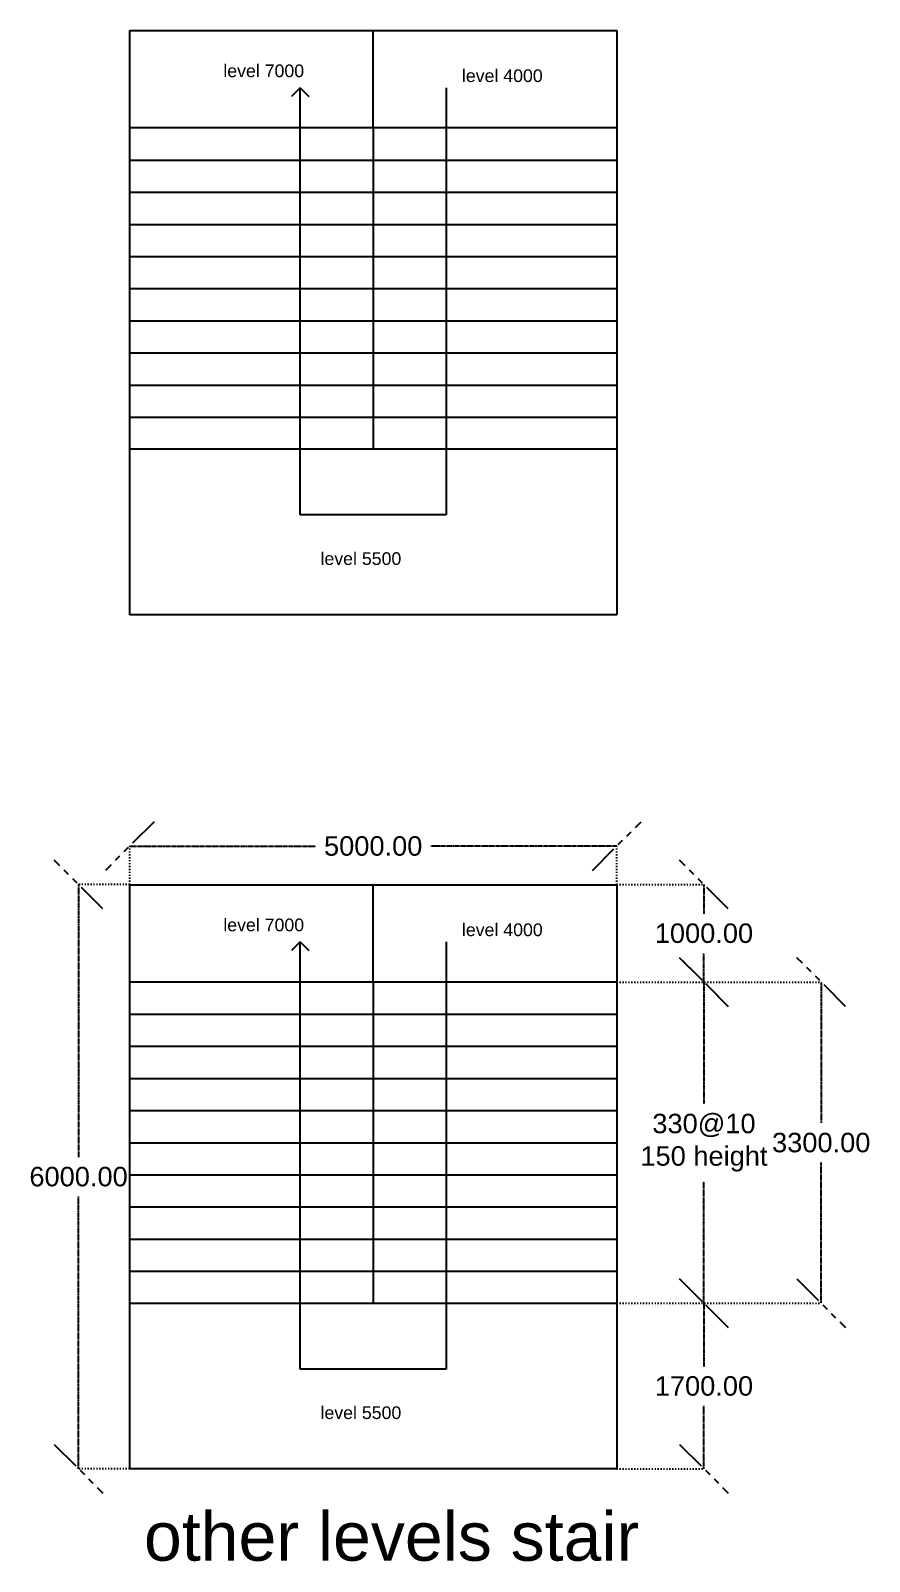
# Model space of a CAD drawing. Header units: inches. Extents: x 365522 to 1858437, y 226114 to 361132.
# Drawn here: x 1524287 to 1532898, y 227698 to 243421 of the extents above; entities that cross this region are included whole.
import ezdxf

# ---------------------------------------------------------------- set-up
doc = ezdxf.new("R2010")
doc.units = ezdxf.units.IN
doc.header["$MEASUREMENT"] = 0
doc.linetypes.add('ACAD_ISO03W100', pattern=[30, 12, -18])
doc.linetypes.add('PHANTOM2', pattern=[1.25, 0.625, -0.125, 0.125, -0.125, 0.125, -0.125])
for name, color, linetype in [('dimensions', 1, 'PHANTOM2'), ('door and stairs', 3, 'Continuous'), ('text', 3, 'Continuous')]:
    doc.layers.add(name, color=color, linetype=linetype)
doc.styles.get("Standard").update_dxf_attribs({"font": 'arial.ttf'})
doc.dimstyles.new('Dim_1', dxfattribs={"dimtxt": 500, "dimasz": 500, "dimexe": 0.0625, "dimexo": 0.0625, "dimgap": 100, "dimtad": 0, "dimtih": 1, "dimtoh": 1, "dimzin": 0, "dimdsep": 46, "dimtxsty": 'Standard', "dimblk": 'OBLIQUE', "dimcen": 0.09, "dimclrd": 256, "dimclre": 256, "dimclrt": 256, "dimadec": 0, "dimazin": 0, "dimtfac": 1, "dimtofl": 0, "dimtmove": 0, "dimatfit": 3, "dimfxl": 1, "dimtfillclr": 256, "dimtolj": 1, "dimtzin": 0, "dimlwe": -1, "dimarcsym": 0})

# ---------------------------------------------------------------- blocks, each defined once
blk = doc.blocks.new('_Oblique')
at = {"color": 0, "linetype": 'ByBlock', "lineweight": -2}
blk.add_line((-0.5, -0.5), (0.5, 0.5), dxfattribs=at)
blk = doc.blocks.new('*D243')
at = {"layer": 'Defpoints', "color": 0, "transparency": 16777216}
for p in [(1530304, 233649), (1530304, 230349), (1532404, 230349)]:
    blk.add_point(p, dxfattribs=at)
at = {"layer": 'dimensions', "linetype": 'ACAD_ISO03W100', "transparency": 16777216}
for p, q in [((1530304, 233649), (1532404, 233649)), ((1530304, 230349), (1532404, 230349))]:
    blk.add_line(p, q, dxfattribs=at)
at = {"layer": 'dimensions', "lineweight": -2, "transparency": 16777216}
for p, q in [((1532404, 233649), (1532404, 232201)), ((1532404, 230349), (1532404, 231796))]:
    blk.add_line(p, q, dxfattribs=at)
at = {"layer": 'dimensions', "lineweight": -2, "transparency": 16777216, "xscale": 500, "yscale": 500, "zscale": 500}
for p, rotation in [((1532404, 233649), 90), ((1532404, 230349), 270)]:
    blk.add_blockref('_Oblique', p, dxfattribs=dict(at, rotation=rotation))
at = {"layer": 'dimensions', "transparency": 16777216, "insert": (1532404, 231999), "char_height": 200, "attachment_point": 5}
blk.add_mtext('\\A1;3300.00', dxfattribs=at)
blk = doc.blocks.new('*D244')
at = {"layer": 'Defpoints', "color": 0, "transparency": 16777216}
for p in [(1530304, 233649), (1530304, 230349), (1531200, 230349)]:
    blk.add_point(p, dxfattribs=at)
at = {"layer": 'dimensions', "linetype": 'ACAD_ISO03W100', "transparency": 16777216}
for p, q in [((1530304, 233649), (1531200, 233649)), ((1530304, 230349), (1531200, 230349))]:
    blk.add_line(p, q, dxfattribs=at)
at = {"layer": 'dimensions', "lineweight": -2, "transparency": 16777216}
for p, q in [((1531200, 233649), (1531200, 232397)), ((1531200, 230349), (1531200, 231600))]:
    blk.add_line(p, q, dxfattribs=at)
at = {"layer": 'dimensions', "lineweight": -2, "transparency": 16777216, "xscale": 500, "yscale": 500, "zscale": 500}
for p, rotation in [((1531200, 233649), 90), ((1531200, 230349), 270)]:
    blk.add_blockref('_Oblique', p, dxfattribs=dict(at, rotation=rotation))
at = {"layer": 'dimensions', "transparency": 16777216, "insert": (1531200, 231999), "char_height": 200, "attachment_point": 5}
blk.add_mtext('\\A1;330@10^J150 height', dxfattribs=at)
blk = doc.blocks.new('*D247')
at = {"layer": 'Defpoints', "color": 0, "transparency": 16777216}
for p in [(1530304, 234649), (1530304, 233649), (1531200, 233649)]:
    blk.add_point(p, dxfattribs=at)
at = {"layer": 'dimensions', "linetype": 'ACAD_ISO03W100', "transparency": 16777216}
for p, q in [((1530304, 234649), (1531200, 234649)), ((1530304, 233649), (1531200, 233649))]:
    blk.add_line(p, q, dxfattribs=at)
at = {"layer": 'dimensions', "lineweight": -2, "transparency": 16777216}
for p, q in [((1531200, 234649), (1531200, 234351)), ((1531200, 233649), (1531200, 233946))]:
    blk.add_line(p, q, dxfattribs=at)
at = {"layer": 'dimensions', "lineweight": -2, "transparency": 16777216, "xscale": 500, "yscale": 500, "zscale": 500}
for p, rotation in [((1531200, 234649), 90), ((1531200, 233649), 270)]:
    blk.add_blockref('_Oblique', p, dxfattribs=dict(at, rotation=rotation))
at = {"layer": 'dimensions', "transparency": 16777216, "insert": (1531200, 234149), "char_height": 200, "attachment_point": 5}
blk.add_mtext('\\A1;1000.00', dxfattribs=at)
blk = doc.blocks.new('*D248')
at = {"layer": 'Defpoints', "color": 0, "transparency": 16777216}
for p in [(1530304, 230349), (1530304, 228649), (1531200, 228649)]:
    blk.add_point(p, dxfattribs=at)
at = {"layer": 'dimensions', "linetype": 'ACAD_ISO03W100', "transparency": 16777216}
for p, q in [((1530304, 230349), (1531200, 230349)), ((1530304, 228649), (1531200, 228649))]:
    blk.add_line(p, q, dxfattribs=at)
at = {"layer": 'dimensions', "lineweight": -2, "transparency": 16777216}
for p, q in [((1531200, 230349), (1531200, 229701)), ((1531200, 228649), (1531200, 229296))]:
    blk.add_line(p, q, dxfattribs=at)
at = {"layer": 'dimensions', "lineweight": -2, "transparency": 16777216, "xscale": 500, "yscale": 500, "zscale": 500}
for p, rotation in [((1531200, 230349), 90), ((1531200, 228649), 270)]:
    blk.add_blockref('_Oblique', p, dxfattribs=dict(at, rotation=rotation))
at = {"layer": 'dimensions', "transparency": 16777216, "insert": (1531200, 229499), "char_height": 200, "attachment_point": 5}
blk.add_mtext('\\A1;1700.00', dxfattribs=at)
blk = doc.blocks.new('*D251')
at = {"layer": 'Defpoints', "color": 0, "transparency": 16777216}
for p in [(1525304, 234649), (1524779, 228649), (1525304, 228649)]:
    blk.add_point(p, dxfattribs=at)
at = {"layer": 'dimensions', "linetype": 'ACAD_ISO03W100', "transparency": 16777216}
for p, q in [((1525304, 234649), (1524779, 234649)), ((1525304, 228649), (1524779, 228649))]:
    blk.add_line(p, q, dxfattribs=at)
at = {"layer": 'dimensions', "lineweight": -2, "transparency": 16777216}
for p, q in [((1524779, 234649), (1524779, 231851)), ((1524779, 228649), (1524779, 231446))]:
    blk.add_line(p, q, dxfattribs=at)
at = {"layer": 'dimensions', "lineweight": -2, "transparency": 16777216, "xscale": 500, "yscale": 500, "zscale": 500}
for p, rotation in [((1524779, 234649), 90), ((1524779, 228649), 270)]:
    blk.add_blockref('_Oblique', p, dxfattribs=dict(at, rotation=rotation))
at = {"layer": 'dimensions', "transparency": 16777216, "insert": (1524779, 231649), "char_height": 200, "attachment_point": 5}
blk.add_mtext('\\A1;6000.00', dxfattribs=at)
blk = doc.blocks.new('*D252')
at = {"layer": 'Defpoints', "color": 0, "transparency": 16777216}
for p in [(1530304, 235045), (1525304, 234649), (1530304, 234649)]:
    blk.add_point(p, dxfattribs=at)
at = {"layer": 'dimensions', "linetype": 'ACAD_ISO03W100', "transparency": 16777216}
for p, q in [((1525304, 234649), (1525304, 235045)), ((1530304, 234649), (1530304, 235045))]:
    blk.add_line(p, q, dxfattribs=at)
at = {"layer": 'dimensions', "lineweight": -2, "transparency": 16777216}
for p, q in [((1525304, 235045), (1527211, 235045)), ((1530304, 235045), (1528396, 235045))]:
    blk.add_line(p, q, dxfattribs=at)
at = {"layer": 'dimensions', "lineweight": -2, "transparency": 16777216, "xscale": 500, "yscale": 500, "zscale": 500, "rotation": 180}
blk.add_blockref('_Oblique', (1525304, 235045), dxfattribs=at)
at = {"layer": 'dimensions', "lineweight": -2, "transparency": 16777216, "xscale": 500, "yscale": 500, "zscale": 500}
blk.add_blockref('_Oblique', (1530304, 235045), dxfattribs=at)
at = {"layer": 'dimensions', "transparency": 16777216, "insert": (1527804, 235045), "char_height": 200, "attachment_point": 5}
blk.add_mtext('\\A1;5000.00', dxfattribs=at)

msp = doc.modelspace()

# ---------------------------------------------------------------- linework, layer by layer
at = {"layer": 'door and stairs'}
for p, q in [((1525303.919, 243420.965), (1530303.919, 243420.965)), ((1525303.919, 242420.965), (1525303.919, 243420.965)), ((1527803.919, 242420.965), (1527803.919, 243420.965)), ((1530303.919, 243420.965), (1530303.919, 242420.965)), ((1527053.919, 242834.812), (1526964.951, 242745.674)), ((1527053.919, 238446.074), (1527053.919, 242834.812)), ((1527053.919, 242834.812), (1527142.887, 242745.674)), ((1528553.919, 242834.812), (1528553.919, 238446.074)), ((1530303.919, 242420.965), (1525303.919, 242420.965)), ((1525303.919, 239120.965), (1525303.919, 242420.965)), ((1527803.919, 242420.965), (1527803.919, 239120.965)), ((1530303.919, 242420.965), (1530303.919, 239120.965)), ((1525303.919, 242090.965), (1530303.919, 242090.965)), ((1525303.919, 241760.965), (1530303.919, 241760.965)), ((1525303.919, 241430.965), (1530303.919, 241430.965)), ((1525303.919, 241100.965), (1530303.919, 241100.965)), ((1525303.919, 240770.965), (1530303.919, 240770.965)), ((1525303.919, 240440.965), (1530303.919, 240440.965)), ((1525303.919, 240110.965), (1530303.919, 240110.965)), ((1525303.919, 239780.965), (1530303.919, 239780.965)), ((1525303.919, 239450.965), (1530303.919, 239450.965)), ((1530303.919, 239120.965), (1525303.919, 239120.965)), ((1525303.919, 237420.965), (1525303.919, 239120.965)), ((1530303.919, 239120.965), (1530303.919, 237420.965)), ((1528553.919, 238446.074), (1527053.919, 238446.074)), ((1530303.919, 237420.965), (1525303.919, 237420.965)), ((1525303.919, 234648.512), (1530303.919, 234648.512)), ((1525303.919, 233648.512), (1525303.919, 234648.512)), ((1527803.919, 233648.512), (1527803.919, 234648.512)), ((1530303.919, 234648.512), (1530303.919, 233648.512)), ((1527053.919, 234062.359), (1526964.951, 233973.221)), ((1527053.919, 229673.621), (1527053.919, 234062.359)), ((1527053.919, 234062.359), (1527142.887, 233973.221)), ((1528553.919, 234062.359), (1528553.919, 229673.621)), ((1530303.919, 233648.512), (1525303.919, 233648.512)), ((1525303.919, 230348.512), (1525303.919, 233648.512)), ((1527803.919, 233648.512), (1527803.919, 230348.512)), ((1530303.919, 233648.512), (1530303.919, 230348.512)), ((1525303.919, 233318.512), (1530303.919, 233318.512)), ((1525303.919, 232988.512), (1530303.919, 232988.512)), ((1525303.919, 232658.512), (1530303.919, 232658.512)), ((1525303.919, 232328.512), (1530303.919, 232328.512)), ((1525303.919, 231998.512), (1530303.919, 231998.512)), ((1525303.919, 231668.512), (1530303.919, 231668.512)), ((1525303.919, 231338.512), (1530303.919, 231338.512)), ((1525303.919, 231008.512), (1530303.919, 231008.512)), ((1525303.919, 230678.512), (1530303.919, 230678.512)), ((1530303.919, 230348.512), (1525303.919, 230348.512)), ((1525303.919, 228648.512), (1525303.919, 230348.512)), ((1530303.919, 230348.512), (1530303.919, 228648.512)), ((1528553.919, 229673.621), (1527053.919, 229673.621)), ((1530303.919, 228648.512), (1525303.919, 228648.512))]:
    msp.add_line(p, q, dxfattribs=at)

# ---------------------------------------------------------------- texts
for s, p in [('level 7000', (1526265.342, 242943.024)), ('level 4000', (1528715.154, 242892.81)), ('level 5500', (1527263.159, 237932.77)), ('level 7000', (1526265.342, 234170.571)), ('level 4000', (1528715.154, 234120.357)), ('level 5500', (1527263.159, 229160.317))]:
    msp.add_text(s, height=130.2439, dxfattribs=at).set_placement(p)
at = {"layer": 'text'}
msp.add_text('other levels stair', height=500, dxfattribs=at).set_placement((1525450.582, 227705.366))

# ---------------------------------------------------------------- dimensions: what is measured, and where the dimension line sits
at = {"layer": 'dimensions'}
dim = msp.add_linear_dim(base=(1530303.919, 235044.721), p1=(1525303.919, 234648.512), p2=(1530303.919, 234648.512), dimstyle='Dim_1', override={"dimtxt": 200}, dxfattribs=at)
dim.commit()
dim.dimension.update_dxf_attribs({"geometry": '*D252', "text_midpoint": (1527803.919, 235044.721)})
for base, p1, p2, picture, middle in [((1524779.055, 228648.512), (1525303.919, 234648.512), (1525303.919, 228648.512), '*D251', (1524779.055, 231648.512)), ((1531200.088, 233648.512), (1530303.919, 234648.512), (1530303.919, 233648.512), '*D247', (1531200.088, 234148.512)), ((1531200.119, 228648.512), (1530303.919, 230348.512), (1530303.919, 228648.512), '*D248', (1531200.119, 229498.512))]:
    dim = msp.add_linear_dim(base=base, p1=p1, p2=p2, angle=90, dimstyle='Dim_1', override={"dimtxt": 200}, dxfattribs=at)
    dim.commit()
    dim.dimension.update_dxf_attribs({"geometry": picture, "text_midpoint": middle})
dim = msp.add_linear_dim(base=(1532404.343, 230348.512), p1=(1530303.919, 233648.512), p2=(1530303.919, 230348.512), angle=90, dimstyle='Dim_1', override={"dimtxt": 200}, dxfattribs=at)
dim.commit()
dim.dimension.update_dxf_attribs({"geometry": '*D243', "text_midpoint": (1532404.343, 231998.512), "dimtype": 160})
dim = msp.add_linear_dim(base=(1531200.088, 230348.512), p1=(1530303.919, 233648.512), p2=(1530303.919, 230348.512), angle=90, text='330@10^J150 height', dimstyle='Dim_1', override={"dimtxt": 200}, dxfattribs=at)
dim.commit()
dim.dimension.update_dxf_attribs({"geometry": '*D244', "text_midpoint": (1531200.088, 231998.512)})

doc.saveas('drawing.dxf')
